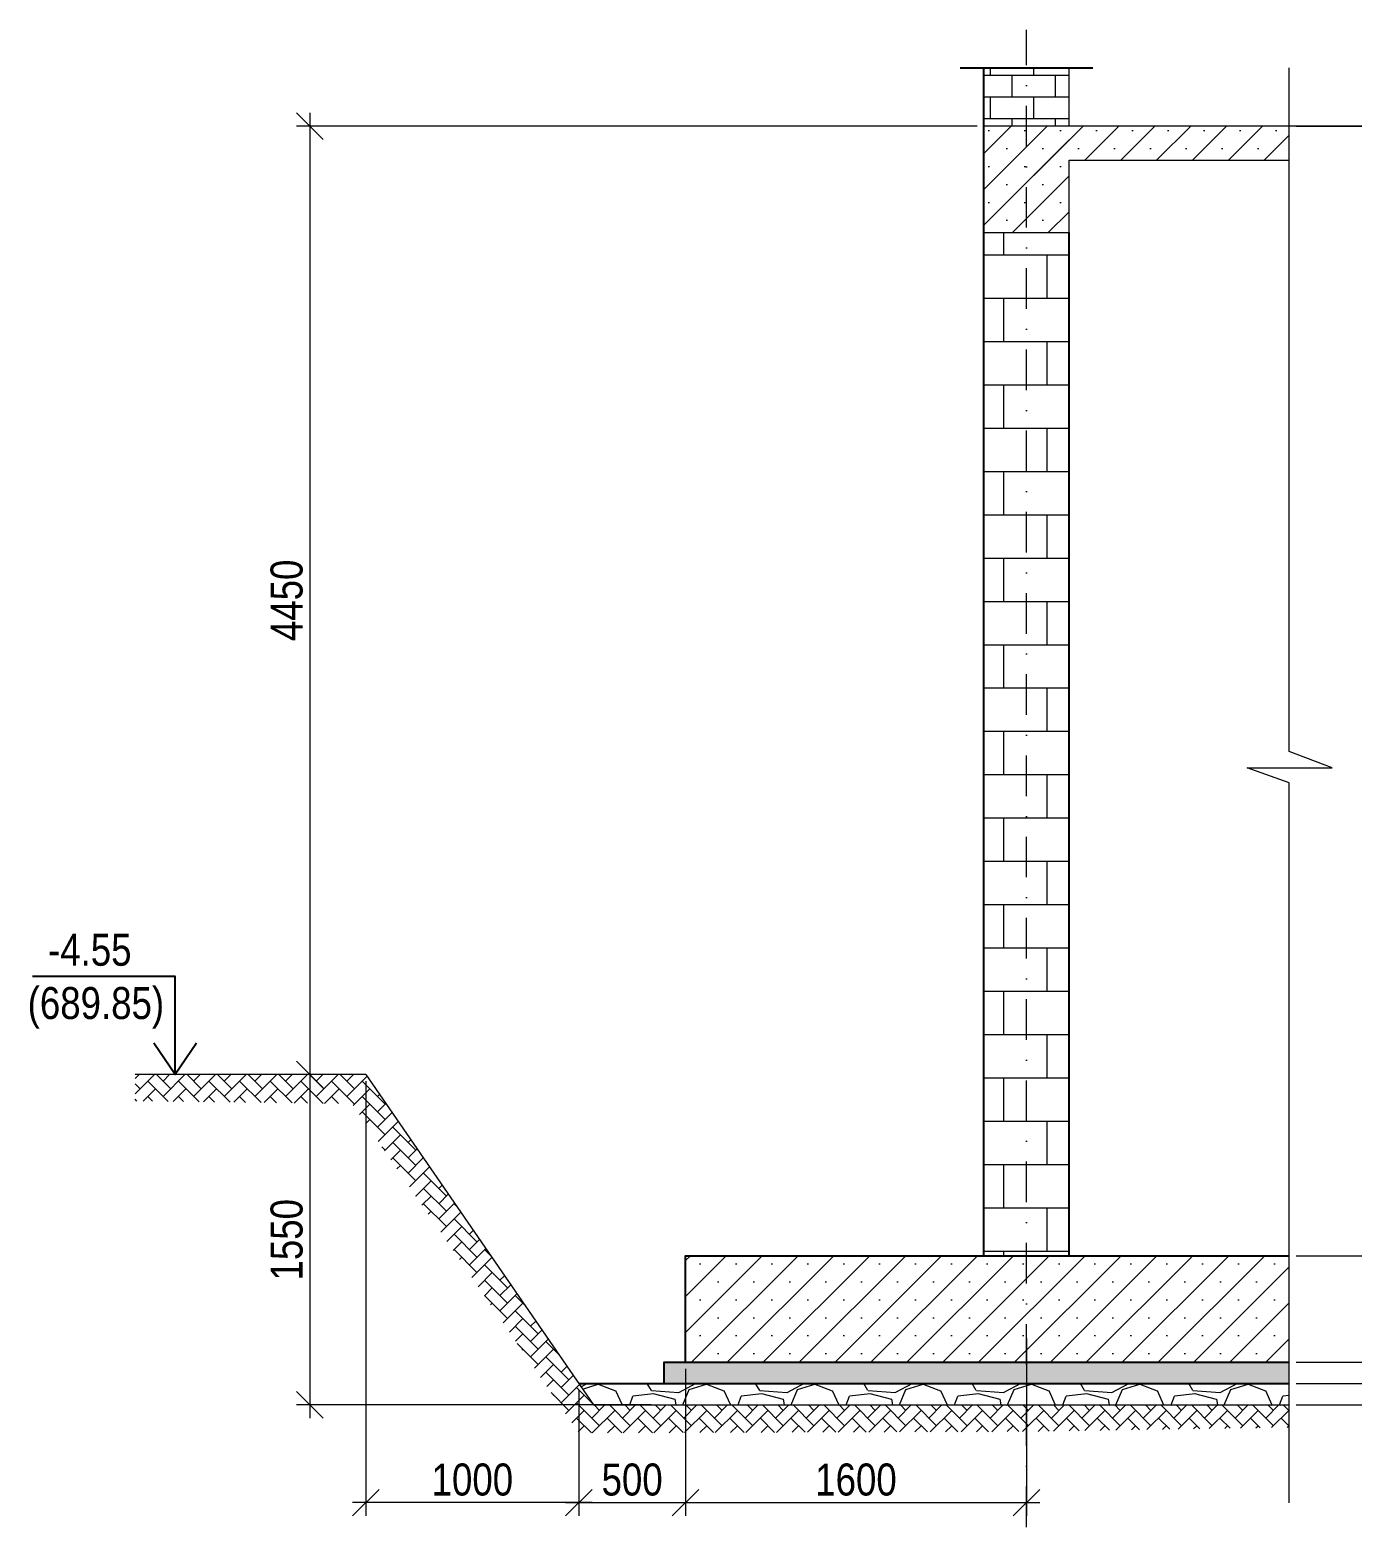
# Model space of a CAD drawing. Header units: millimetres. Extents: x -149347 to 251215, y -2929184 to -2541447.
# Drawn here: x -118447 to -106044, y -2634549 to -2620501 of the extents above; entities that cross this region are included whole.
import ezdxf

# ---------------------------------------------------------------- set-up
doc = ezdxf.new("R2010")
doc.units = ezdxf.units.MM
doc.linetypes.add('DASHDOTX2', pattern=[50.8, 25.4, -12.7, 0, -12.7])
doc.layers.add('Dimensioning', color=7, linetype='Continuous')
doc.styles.add('style1', font='A3TI(LA).TTF', dxfattribs={"height": 400})
doc.styles.add('style6', font='ARIALN.TTF', dxfattribs={"height": 300})
doc.dimstyles.new('DIM_100', dxfattribs={"dimscale": 100, "dimtxt": 250, "dimasz": 2.5, "dimexe": 1.25, "dimexo": 0.625, "dimtad": 1, "dimdec": 0, "dimtxsty": 'style1', "dimblk": 'OBLIQUE', "dimcen": 2.5, "dimdle": 1.25, "dimclrd": 251, "dimclre": 251, "dimaunit": 1, "dimadec": 3, "dimazin": 0, "dimtfac": 1, "dimtdec": 0, "dimtmove": 1, "dimatfit": 3, "dimfxl": 1.25, "dimlwd": 5, "dimlwe": 5, "dimarcsym": 0})
pattern_1 = [(45, (-1234228.8, 2514980.96), (-168.379802, 168.379802), []), (45, (-1234060.4, 2514980.96), (-168.379802, 168.379802), [0, -238.125])]

# ---------------------------------------------------------------- blocks, each defined once
blk = doc.blocks.new('_Oblique')
at = {"color": 0, "linetype": 'ByBlock', "lineweight": -2}
blk.add_line((-0.5, -0.5), (0.5, 0.5), dxfattribs=at)
blk = doc.blocks.new('*D1144')
at = {"color": 251, "linetype": 'ByBlock', "lineweight": 5, "ltscale": 50, "transparency": 16777216}
blk.add_line((-115822, -2630178), (-115822, -2633528), dxfattribs=at)
at = {"color": 251, "lineweight": 5, "ltscale": 50, "transparency": 16777216}
for p, q in [((-115456, -2630303), (-115947, -2630303)), ((-112620, -2633403), (-115947, -2633403))]:
    blk.add_line(p, q, dxfattribs=at)
at = {"layer": 'Defpoints', "color": 0, "lineweight": 15, "ltscale": 50, "transparency": 16777216}
for p in [(-115394, -2630303), (-115822, -2633403), (-112557, -2633403)]:
    blk.add_point(p, dxfattribs=at)
at = {"color": 251, "lineweight": 5, "ltscale": 50, "transparency": 16777216, "xscale": 250, "yscale": 250, "zscale": 250}
for p, rotation in [((-115822, -2630303), 90), ((-115822, -2633403), 270)]:
    blk.add_blockref('_Oblique', p, dxfattribs=dict(at, rotation=rotation))
at = {"color": 0, "lineweight": 15, "ltscale": 50, "transparency": 16777216, "insert": (-116038, -2631853), "char_height": 300, "attachment_point": 5, "rotation": 90, "style": 'style6'}
blk.add_mtext('1550', dxfattribs=at)
blk = doc.blocks.new('*D1145')
at = {"color": 251, "linetype": 'ByBlock', "lineweight": 5, "ltscale": 50, "transparency": 16777216}
blk.add_line((-105050, -2631878), (-105050, -2633128), dxfattribs=at)
at = {"color": 251, "lineweight": 5, "ltscale": 50, "transparency": 16777216}
for p, q in [((-106570, -2632003), (-104925, -2632003)), ((-106570, -2633003), (-104925, -2633003))]:
    blk.add_line(p, q, dxfattribs=at)
at = {"layer": 'Defpoints', "color": 0, "lineweight": 15, "ltscale": 50, "transparency": 16777216}
for p in [(-106633, -2632003), (-106633, -2633003), (-105050, -2633003)]:
    blk.add_point(p, dxfattribs=at)
at = {"color": 251, "lineweight": 5, "ltscale": 50, "transparency": 16777216, "xscale": 250, "yscale": 250, "zscale": 250}
for p, rotation in [((-105050, -2632003), 90), ((-105050, -2633003), 270)]:
    blk.add_blockref('_Oblique', p, dxfattribs=dict(at, rotation=rotation))
at = {"color": 0, "lineweight": 15, "ltscale": 50, "transparency": 16777216, "insert": (-105265, -2632417), "char_height": 300, "attachment_point": 5, "rotation": 90, "style": 'style6'}
blk.add_mtext('500', dxfattribs=at)
blk = doc.blocks.new('*D1146')
at = {"color": 251, "linetype": 'ByBlock', "lineweight": 5, "ltscale": 50, "transparency": 16777216}
blk.add_line((-105050, -2632878), (-105050, -2633328), dxfattribs=at)
at = {"color": 251, "lineweight": 5, "ltscale": 50, "transparency": 16777216}
for p, q in [((-106570, -2633003), (-104925, -2633003)), ((-106570, -2633203), (-104925, -2633203))]:
    blk.add_line(p, q, dxfattribs=at)
at = {"layer": 'Defpoints', "color": 0, "lineweight": 15, "ltscale": 50, "transparency": 16777216}
for p in [(-106633, -2633003), (-106633, -2633203), (-105050, -2633203)]:
    blk.add_point(p, dxfattribs=at)
at = {"color": 251, "lineweight": 5, "ltscale": 50, "transparency": 16777216, "xscale": 250, "yscale": 250, "zscale": 250}
for p, rotation in [((-105050, -2633003), 90), ((-105050, -2633203), 270)]:
    blk.add_blockref('_Oblique', p, dxfattribs=dict(at, rotation=rotation))
at = {"color": 0, "lineweight": 15, "ltscale": 50, "transparency": 16777216, "insert": (-105265, -2633128), "char_height": 300, "attachment_point": 5, "rotation": 90, "style": 'style6'}
blk.add_mtext('100', dxfattribs=at)
blk = doc.blocks.new('*D1147')
at = {"color": 251, "linetype": 'ByBlock', "lineweight": 5, "ltscale": 50, "transparency": 16777216}
blk.add_line((-105050, -2633078), (-105050, -2633528), dxfattribs=at)
at = {"color": 251, "lineweight": 5, "ltscale": 50, "transparency": 16777216}
for p, q in [((-106570, -2633203), (-104925, -2633203)), ((-106570, -2633403), (-104925, -2633403))]:
    blk.add_line(p, q, dxfattribs=at)
at = {"layer": 'Defpoints', "color": 0, "lineweight": 15, "ltscale": 50, "transparency": 16777216}
for p in [(-106633, -2633203), (-106633, -2633403), (-105050, -2633403)]:
    blk.add_point(p, dxfattribs=at)
at = {"color": 251, "lineweight": 5, "ltscale": 50, "transparency": 16777216, "xscale": 250, "yscale": 250, "zscale": 250}
for p, rotation in [((-105050, -2633203), 90), ((-105050, -2633403), 270)]:
    blk.add_blockref('_Oblique', p, dxfattribs=dict(at, rotation=rotation))
at = {"color": 0, "lineweight": 15, "ltscale": 50, "transparency": 16777216, "insert": (-105265, -2633835), "char_height": 300, "attachment_point": 5, "rotation": 90, "style": 'style6'}
blk.add_mtext('100', dxfattribs=at)
blk = doc.blocks.new('*D1148')
at = {"color": 251, "lineweight": 5, "ltscale": 50, "transparency": 16777216}
for p, q in [((-112298, -2633065), (-112298, -2634445)), ((-113298, -2633265), (-113298, -2634445))]:
    blk.add_line(p, q, dxfattribs=at)
at = {"color": 251, "linetype": 'ByBlock', "lineweight": 5, "ltscale": 50, "transparency": 16777216}
blk.add_line((-113423, -2634320), (-112173, -2634320), dxfattribs=at)
at = {"layer": 'Defpoints', "color": 0, "lineweight": 15, "ltscale": 50, "transparency": 16777216}
for p in [(-112298, -2633003), (-113298, -2633203), (-112298, -2634320)]:
    blk.add_point(p, dxfattribs=at)
at = {"color": 251, "lineweight": 5, "ltscale": 50, "transparency": 16777216, "xscale": 250, "yscale": 250, "zscale": 250, "rotation": 180}
blk.add_blockref('_Oblique', (-113298, -2634320), dxfattribs=at)
at = {"color": 251, "lineweight": 5, "ltscale": 50, "transparency": 16777216, "xscale": 250, "yscale": 250, "zscale": 250}
blk.add_blockref('_Oblique', (-112298, -2634320), dxfattribs=at)
at = {"color": 0, "lineweight": 15, "ltscale": 50, "transparency": 16777216, "insert": (-112798, -2634105), "char_height": 300, "attachment_point": 5, "style": 'style6'}
blk.add_mtext('500', dxfattribs=at)
blk = doc.blocks.new('*D1149')
at = {"color": 251, "lineweight": 5, "ltscale": 50, "transparency": 16777216}
for p, q in [((-109098, -2632777), (-109098, -2634445)), ((-112298, -2633265), (-112298, -2634445))]:
    blk.add_line(p, q, dxfattribs=at)
at = {"color": 251, "linetype": 'ByBlock', "lineweight": 5, "ltscale": 50, "transparency": 16777216}
blk.add_line((-112423, -2634320), (-108973, -2634320), dxfattribs=at)
at = {"layer": 'Defpoints', "color": 0, "lineweight": 15, "ltscale": 50, "transparency": 16777216}
for p in [(-109098, -2632714), (-112298, -2633203), (-109098, -2634320)]:
    blk.add_point(p, dxfattribs=at)
at = {"color": 251, "lineweight": 5, "ltscale": 50, "transparency": 16777216, "xscale": 250, "yscale": 250, "zscale": 250, "rotation": 180}
blk.add_blockref('_Oblique', (-112298, -2634320), dxfattribs=at)
at = {"color": 251, "lineweight": 5, "ltscale": 50, "transparency": 16777216, "xscale": 250, "yscale": 250, "zscale": 250}
blk.add_blockref('_Oblique', (-109098, -2634320), dxfattribs=at)
at = {"color": 0, "lineweight": 15, "ltscale": 50, "transparency": 16777216, "insert": (-110698, -2634105), "char_height": 300, "attachment_point": 5, "style": 'style6'}
blk.add_mtext('1600', dxfattribs=at)
blk = doc.blocks.new('*D1150')
at = {"color": 251, "lineweight": 5, "ltscale": 50, "transparency": 16777216}
for p, q in [((-115297, -2630365), (-115297, -2634445)), ((-113298, -2633265), (-113298, -2634445))]:
    blk.add_line(p, q, dxfattribs=at)
at = {"color": 251, "linetype": 'ByBlock', "lineweight": 5, "ltscale": 50, "transparency": 16777216}
blk.add_line((-113173, -2634320), (-115422, -2634320), dxfattribs=at)
at = {"layer": 'Defpoints', "color": 0, "lineweight": 15, "ltscale": 50, "transparency": 16777216}
for p in [(-115297, -2630303), (-113298, -2633203), (-115297, -2634320)]:
    blk.add_point(p, dxfattribs=at)
at = {"color": 251, "lineweight": 5, "ltscale": 50, "transparency": 16777216, "xscale": 250, "yscale": 250, "zscale": 250, "rotation": 180}
blk.add_blockref('_Oblique', (-115297, -2634320), dxfattribs=at)
at = {"color": 251, "lineweight": 5, "ltscale": 50, "transparency": 16777216, "xscale": 250, "yscale": 250, "zscale": 250}
blk.add_blockref('_Oblique', (-113298, -2634320), dxfattribs=at)
at = {"color": 0, "lineweight": 15, "ltscale": 50, "transparency": 16777216, "insert": (-114297, -2634105), "char_height": 300, "attachment_point": 5, "style": 'style6'}
blk.add_mtext('1000', dxfattribs=at)
blk = doc.blocks.new('*D1151')
at = {"color": 251, "linetype": 'ByBlock', "lineweight": 5, "ltscale": 50, "transparency": 16777216}
blk.add_line((-105050, -2621278), (-105050, -2632128), dxfattribs=at)
at = {"color": 251, "lineweight": 5, "ltscale": 50, "transparency": 16777216}
for p, q in [((-106570, -2621403), (-104925, -2621403)), ((-106570, -2632003), (-104925, -2632003))]:
    blk.add_line(p, q, dxfattribs=at)
at = {"layer": 'Defpoints', "color": 0, "lineweight": 15, "ltscale": 50, "transparency": 16777216}
for p in [(-106633, -2621403), (-106633, -2632003), (-105050, -2632003)]:
    blk.add_point(p, dxfattribs=at)
at = {"color": 251, "lineweight": 5, "ltscale": 50, "transparency": 16777216, "xscale": 250, "yscale": 250, "zscale": 250}
for p, rotation in [((-105050, -2621403), 90), ((-105050, -2632003), 270)]:
    blk.add_blockref('_Oblique', p, dxfattribs=dict(at, rotation=rotation))
at = {"color": 0, "lineweight": 15, "ltscale": 50, "transparency": 16777216, "insert": (-105265, -2626703), "char_height": 300, "attachment_point": 5, "rotation": 90, "style": 'style6'}
blk.add_mtext('5300', dxfattribs=at)
blk = doc.blocks.new('*D1143')
at = {"color": 251, "linetype": 'ByBlock', "lineweight": 5, "ltscale": 50, "transparency": 16777216}
blk.add_line((-115822, -2621278), (-115822, -2630428), dxfattribs=at)
at = {"color": 251, "lineweight": 5, "ltscale": 50, "transparency": 16777216}
for p, q in [((-109561, -2621403), (-115947, -2621403)), ((-115359, -2630303), (-115947, -2630303))]:
    blk.add_line(p, q, dxfattribs=at)
at = {"layer": 'Defpoints', "color": 0, "lineweight": 15, "ltscale": 50, "transparency": 16777216}
for p in [(-109498, -2621403), (-115822, -2630303), (-115297, -2630303)]:
    blk.add_point(p, dxfattribs=at)
at = {"color": 251, "lineweight": 5, "ltscale": 50, "transparency": 16777216, "xscale": 250, "yscale": 250, "zscale": 250}
for p, rotation in [((-115822, -2621403), 90), ((-115822, -2630303), 270)]:
    blk.add_blockref('_Oblique', p, dxfattribs=dict(at, rotation=rotation))
at = {"color": 0, "lineweight": 15, "ltscale": 50, "transparency": 16777216, "insert": (-116038, -2625853), "char_height": 300, "attachment_point": 5, "rotation": 90, "style": 'style6'}
blk.add_mtext('4450', dxfattribs=at)

msp = doc.modelspace()

# ---------------------------------------------------------------- hatches: boundary and pattern name
at = {"lineweight": 15, "ltscale": 15}
h = msp.add_hatch(dxfattribs=at)
h.set_pattern_fill('AR-B816', color=4)
h.set_pattern_definition([(0, (-587159.31, -47802.44), (0, 203.2), []), (90, (-587159.31, -47802.44), (-203.2, 203.2), [203.2, -203.2])])
h.paths.add_polyline_path([(-108698.10175, -2620857.29141), (-109098.10175, -2620857.29141), (-109098.10175, -2621402.75533), (-108698.10175, -2621402.75533)])
h.paths.add_polyline_path([(-109098.10175, -2620857.29141), (-109498.10175, -2620857.29141), (-109498.10175, -2621402.75533), (-109098.10175, -2621402.75533)])
at = {"lineweight": 15, "ltscale": 50}
h = msp.add_hatch(dxfattribs=at)
h.set_pattern_fill('SACNCR', color=4, scale=100)
h.set_pattern_definition(pattern_1)
edge = h.paths.add_edge_path()
edge.add_line((-108698.10175, -2621402.75533), (-109498.10175, -2621402.75533))
edge.add_line((-109498.10175, -2621402.75533), (-109498.10175, -2622402.75533))
edge.add_line((-109498.10175, -2622402.75533), (-108698.10175, -2622402.75533))
edge.add_line((-108698.10175, -2622402.75533), (-108698.10175, -2621722.75533))
h = msp.add_hatch(dxfattribs=at)
h.set_pattern_fill('SACNCR', color=0, scale=100)
h.set_pattern_definition(pattern_1)
h.paths.add_polyline_path([(-108498.10175, -2621402.75533), (-108698.10175, -2621402.75533), (-109498.10175, -2621402.75533), (-109498.10175, -2622402.75533), (-108698.10175, -2622402.75533), (-108698.10175, -2621722.75533), (-108498.10175, -2621722.75533)])
h.paths.add_polyline_path([(-106632.92125, -2621722.75533), (-106632.92125, -2621402.75533), (-108498.10175, -2621402.75533), (-108498.10175, -2621722.75533)])
at = {"lineweight": 15, "ltscale": 15}
h = msp.add_hatch(dxfattribs=at)
h.set_pattern_fill('AR-B816', color=4, scale=2)
h.set_pattern_definition([(0, (-581141.83, -52131.8), (0, 406.4), []), (90, (-581141.83, -52131.8), (-406.4, 406.4), [406.4, -406.4])])
h.paths.add_polyline_path([(-108698.10175, -2622402.75533), (-109098.10175, -2622402.75533), (-109098.10175, -2632002.75533), (-108698.10175, -2632002.75533)])
h.paths.add_polyline_path([(-109098.10175, -2622402.75533), (-109498.10175, -2622402.75533), (-109498.10175, -2632002.75533), (-109098.10175, -2632002.75533)])
h = msp.add_hatch(dxfattribs=at)
h.set_pattern_fill('AR-HBONE', color=4)
h.set_pattern_definition([(45, (-817802.79, 7962.4), (1e-14, 143.684098), [304.8, -101.6]), (135, (-817730.95, 8034.24), (1e-14, 143.684098), [304.8, -101.6])])
h.paths.add_polyline_path([(-115296.6327, -2630302.75533), (-117461.40283, -2630302.75533), (-117461.40283, -2630551.54583), (-115424.60263, -2630576.58249), (-113297.62009, -2633666.03739), (-109098.10175, -2633652.98741), (-109100.01804, -2633402.75533), (-113159.7397, -2633402.75533)])
h.paths.add_polyline_path([(-106690.89421, -2633402.75533), (-109098.10175, -2633402.75533), (-109098.10175, -2633652.70909), (-106632.92125, -2633613.42575), (-106632.92125, -2633402.75533)])
at = {"lineweight": 15, "ltscale": 50}
h = msp.add_hatch(dxfattribs=at)
h.set_pattern_fill('SACNCR', color=4, scale=100)
h.set_pattern_definition([(45, (-840571.47, -69844.1), (-168.379802, 168.379802), []), (45, (-840403.09, -69844.1), (-168.379802, 168.379802), [0, -238.125])])
h.paths.add_polyline_path([(-112298.10175, -2632002.75533), (-112298.10175, -2633002.75533), (-109098.10175, -2633002.75533), (-109098.10175, -2632002.75533)])
h.paths.add_polyline_path([(-109098.10175, -2633002.75533), (-106632.92125, -2633002.75533), (-106632.92125, -2632002.75533), (-109098.10175, -2632002.75533)])
at = {"lineweight": 15, "ltscale": 15}
h = msp.add_hatch(dxfattribs=at)
h.set_pattern_fill('AR-CONC', color=4)
h.set_pattern_definition([(50, (-816957.8, 9162.4), (182.184669, -15.9390855), [19.05, -209.55]), (355, (-816957.8, 9162.4), (-35.243421, 191.056845), [15.24, -167.640584]), (100.451445, (-816942.61, 9161.07), (146.941247, 175.117752), [16.190009, -178.090245]), (46.1842, (-816957.8, 9213.2), (271.07904, -42.042328), [28.575, -314.325]), (96.635558, (-816935.2, 9209.7), (237.404134, 247.426125), [24.285023, -267.135608]), (351.184151, (-816957.8, 9213.2), (237.404134, 247.426125), [22.859967, -251.459732]), (21, (-816932.4, 9200.5), (151.614391, -102.265198), [19.05, -209.55]), (326, (-816932.4, 9200.5), (61.802028, 184.187966), [15.24, -167.64]), (71.451445, (-816919.76, 9191.98), (213.416419, 81.922769), [16.190009, -178.089938]), (37.5, (-816957.793, 9162.4), (3.0886033, 84.5550389), [0, -165.608, 0, -170.18, 0, -168.275]), (7.5, (-816957.79, 9162.4), (66.8196625, 100.1805748), [0, -97.028, 0, -161.798, 0, -64.135]), (327.5, (-817014.435, 9162.4), (135.5905952, -5.728744), [0, -63.5, 0, -198.12, 0, -262.89]), (317.5, (-817039.84, 9162.4), (148.1291814, 25.426491), [0, -82.55, 0, -131.572, 0, -186.69])])
h.paths.add_polyline_path([(-106632.92125, -2633202.75533), (-106632.92125, -2632995.79642), (-112498.10175, -2633002.75533), (-112498.10175, -2633202.75533)])
at = {"linetype": 'Continuous', "lineweight": 9}
h = msp.add_hatch(dxfattribs=at)
h.set_pattern_fill('GRAVEL', color=40, scale=40)
h.set_pattern_definition([(228.0127875, (32897.36, -121855.65), (-8128.0000006, -9143.9999994), [136.68858, -13532.19346]), (184.969741, (32805.917, -121957.25), (12191.9999952, 1016.0000579), [234.5619, -23221.61956]), (132.510447, (32572.24, -121977.57), (10160.0000043, -11175.9999961), [165.3926, -16373.8891]), (267.273689, (32175.997, -122231.57), (1016.0000021, 20319.9999999), [213.6018, -21146.57497]), (292.8336542, (32165.837, -122444.93), (-5080.0000004, 12191.9999998), [209.4535, -20735.9231]), (357.273689, (32247.117, -122637.97), (-20319.9999999, 1016.0000021), [213.6018, -21146.57497]), (37.6942405, (32460.477, -122648.13), (-13207.9999994, -10160.00000076), [282.47746, -27965.24613]), (72.2553284, (32683.997, -122475.41), (7112.0000019, 22351.9999994), [266.6878, -26402.10264]), (121.4295656, (32765.277, -122221.41), (-8128.00000115, 13207.9999993), [214.3252, -21218.21828]), (175.2363583, (32653.52, -122038.53), (11175.9999998, -1016.0000018), [244.6853, -11989.5748]), (222.3974378, (32409.677, -122018.21), (-12191.9999996, -11176.00000043), [316.43117, -31326.709]), (138.814075, (33181.84, -122241.73), (-7111.9999996, 6096.0000005), [108.0018, -10692.22633]), (171.4692344, (33100.557, -122170.61), (13208.0000004, -2031.9999977), [205.4728, -20341.8556]), (225, (32897.36, -122140.1), (-1e-13, -1016), [143.68374, -1293.15724]), (203.1985905, (32826.24, -122018.21), (5080, 2031.9999996), [77.37653, -7660.24895]), (291.8014095, (32755.12, -122048.7), (-1016, 3048), [109.42625, -5361.9012]), (30.9637565, (32795.76, -122150.3), (3048, 2032), [177.72786, -5746.51926]), (161.565051, (32948.16, -122058.85), (2032, -1016), [128.51486, -3084.35925]), (16.3895403, (32165.84, -122048.69), (10160, 3048), [180.0352, -17823.53067]), (70.346176, (32338.56, -121997.89), (-4064.0000004, -11175.9999999), [151.03958, -14952.88627]), (293.1985905, (32948.16, -121855.65), (-2031.9999996, 5080), [154.75204, -7582.87344]), (343.6104597, (33009.12, -121997.89), (-10160.0000002, 3047.9999993), [180.0352, -17823.53067]), (339.443955, (32165.84, -122678.61), (-5080, 2032), [173.6141, -8507.09373]), (294.7751406, (32328.4, -122739.57), (-5080.000006, 11175.9999973), [145.46885, -14401.43735]), (66.8014095, (32958.32, -122871.65), (2032, 5080), [154.75204, -7582.87344]), (17.3540246, (33019.28, -122729.41), (-13207.9999997, -4064.0000009), [170.3131, -16860.9504]), (69.443955, (32460.48, -122871.65), (-2032, -5080), [86.80704, -8593.90077]), (101.3099325, (32897.36, -122871.65), (-1016, 4064), [51.80584, -5128.798]), (165.963757, (32887.2, -122820.85), (3048, -1016), [209.4535, -3979.62184]), (186.009006, (32683.997, -122770.05), (10160, 1016.0000005), [194.1068, -19216.54595]), (303.690068, (32795.76, -122241.73), (-1016, 2032), [146.52955, -3516.71054]), (353.1572266, (32877.037, -122363.65), (17272.0000001, -2031.9999991), [255.8227, -25326.40363]), (60.945396, (33131.04, -122394.13), (-4064, -7112), [104.6033, -10355.75693]), (90, (33181.8, -122302.7), (-1016, 1016), [60.96, -955.04]), (120.256437, (32663.68, -122739.57), (4063.9999995, -7112.0000003), [141.1468, -13973.5763]), (48.0127875, (32592.56, -122617.65), (8128.0000007, 9143.9999994), [273.37715, -13395.5049]), (0, (32775.4, -122414.5), (1016, 1016), [264.16, -751.84]), (325.3048465, (33039.6, -122414.45), (10160.0000038, -7111.9999945), [160.64382, -15903.7267]), (254.054604, (33171.68, -122505.89), (-1016, -4064), [147.93163, -7248.66]), (207.6459754, (33131.037, -122648.13), (-19304.0000007, -10159.99999865), [240.85804, -23844.98577]), (175.4260787, (32917.677, -122759.89), (-13208, 1016), [254.8118, -25226.3386])])
h.paths.add_polyline_path([(-106632.92125, -2633409.50983), (-106632.92125, -2633202.65313), (-113297.62009, -2633202.75533), (-113159.7397, -2633402.75533)])

# ---------------------------------------------------------------- linework, layer by layer
at = {"color": 1, "lineweight": 15, "ltscale": 15}
msp.add_line((-108698.10175, -2621402.75533), (-108698.10175, -2620857.29141), dxfattribs=at)
at = {"color": 1, "linetype": 'DASHDOTX2', "lineweight": 13, "ltscale": 15}
msp.add_lwpolyline([(-109098.10175, -2634548.95538), (-109098.10175, -2620500.51711)], dxfattribs=at)
at = {"color": 3, "lineweight": 25, "ltscale": 15}
for points in [[(-109721.40672, -2620857.29141), (-108474.79678, -2620857.29141)], [(-109498.10175, -2632002.75533), (-109498.10175, -2620857.29141)], [(-108698.10175, -2632002.75533), (-108698.10175, -2622402.75533)], [(-112298.10175, -2633002.75533), (-112298.10175, -2632002.75533), (-106632.92125, -2632002.75533)], [(-112498.10175, -2633202.75533), (-112498.10175, -2633002.75533), (-106632.92125, -2633002.75533)], [(-113297.62009, -2633202.75533), (-106632.92125, -2633202.75533)]]:
    msp.add_lwpolyline(points, dxfattribs=at)
at = {"color": 1, "lineweight": 15, "ltscale": 15}
for points in [[(-106632.92125, -2634320.26123), (-106632.92125, -2627566.19765), (-107028.32509, -2627423.19722), (-106230.62506, -2627423.19722), (-106632.92125, -2627271.75944), (-106632.92125, -2620857.29141)], [(-103107.47841, -2621402.75533), (-108698.10175, -2621402.75533)], [(-115296.6327, -2630302.75533), (-117461.40283, -2630302.75533)], [(-115296.6327, -2630302.75533), (-113159.7397, -2633402.75533)], [(-113159.7397, -2633402.75533), (-106632.92125, -2633402.75533)]]:
    msp.add_lwpolyline(points, dxfattribs=at)
at = {"lineweight": 15}
msp.add_lwpolyline([(-106632.92125, -2621402.75533), (-108698.10175, -2621402.75533), (-109498.10175, -2621402.75533), (-109498.10175, -2622402.75533), (-108698.10175, -2622402.75533), (-108698.10175, -2621722.75533), (-106632.92125, -2621722.75533)], dxfattribs=at)
at = {"layer": 'Dimensioning', "color": 7, "linetype": 'Continuous'}
for points in [[(-117086.02324, -2630302.75533), (-117086.02324, -2629383.71439), (-118424.89828, -2629383.71439)], [(-116885.85126, -2630006.73158), (-117086.02324, -2630302.75533), (-117286.19521, -2630006.73158)]]:
    msp.add_lwpolyline(points, dxfattribs=at)

# ---------------------------------------------------------------- texts
at = {"color": 7, "ltscale": 15, "insert": (-118468.76145, -2628981.64477), "char_height": 300, "width": 1541.2591905, "attachment_point": 1, "style": 'style6'}
msp.add_mtext('\\A1;{\\fArial Narrow|b0|i0|c238|p34;  -}4.55\\P{\\fArial Narrow|b0|i0|c238|p34;(}689.85{\\fArial Narrow|b0|i0|c238|p34;)}', dxfattribs=at)

# ---------------------------------------------------------------- dimensions: what is measured, and where the dimension line sits
at = {"color": 231, "lineweight": 15, "ltscale": 50}
for base, p1, p2, picture, middle in [((-115821.842, -2630302.75533), (-109498.10175, -2621402.75533), (-115296.6327, -2630302.75533), '*D1143', (-116037.5139, -2625852.75533)), ((-115821.842, -2633402.75533), (-115393.54338, -2630302.75533), (-112557.39391, -2633402.75533), '*D1144', (-116037.5139, -2631852.75533))]:
    dim = msp.add_linear_dim(base=base, p1=p1, p2=p2, angle=90, dimstyle='DIM_100', override={"dimlfac": 0.5, "dimtxsty": 'style6'}, dxfattribs=at)
    dim.commit()
    dim.dimension.update_dxf_attribs({"geometry": picture, "text_midpoint": middle})
for base, p1, p2, picture, middle in [((-105049.6486, -2632002.75533), (-106632.92125, -2621402.75533), (-106632.92125, -2632002.75533), '*D1151', (-105049.6486, -2626702.75533)), ((-105049.6486, -2633002.75533), (-106632.92125, -2632002.75533), (-106632.92125, -2633002.75533), '*D1145', (-105049.6486, -2632417.28631)), ((-105049.6486, -2633202.75533), (-106632.92125, -2633002.75533), (-106632.92125, -2633202.75533), '*D1146', (-105049.6486, -2633127.75533)), ((-105049.6486, -2633402.75533), (-106632.92125, -2633202.75533), (-106632.92125, -2633402.75533), '*D1147', (-105049.6486, -2633834.58181))]:
    dim = msp.add_linear_dim(base=base, p1=p1, p2=p2, angle=90, dimstyle='DIM_100', override={"dimlfac": 0.5, "dimtxsty": 'style6'}, dxfattribs=at)
    dim.commit()
    dim.dimension.update_dxf_attribs({"geometry": picture, "text_midpoint": middle, "dimtype": 160})
for base, p1, p2, picture, middle in [((-115296.6327, -2634320.26123), (-113297.62009, -2633202.75533), (-115296.6327, -2630302.75533), '*D1150', (-114297.1264, -2634104.58934)), ((-109098.10175, -2634320.26123), (-112298.10175, -2633202.75533), (-109098.10175, -2632714.46906), '*D1149', (-110698.10175, -2634104.58934)), ((-112298.10175, -2634320.26123), (-113297.62009, -2633202.75533), (-112298.10175, -2633002.75533), '*D1148', (-112797.86092, -2634104.58934))]:
    dim = msp.add_linear_dim(base=base, p1=p1, p2=p2, dimstyle='DIM_100', override={"dimlfac": 0.5, "dimtxsty": 'style6'}, dxfattribs=at)
    dim.commit()
    dim.dimension.update_dxf_attribs({"geometry": picture, "text_midpoint": middle})

doc.saveas('drawing.dxf')
